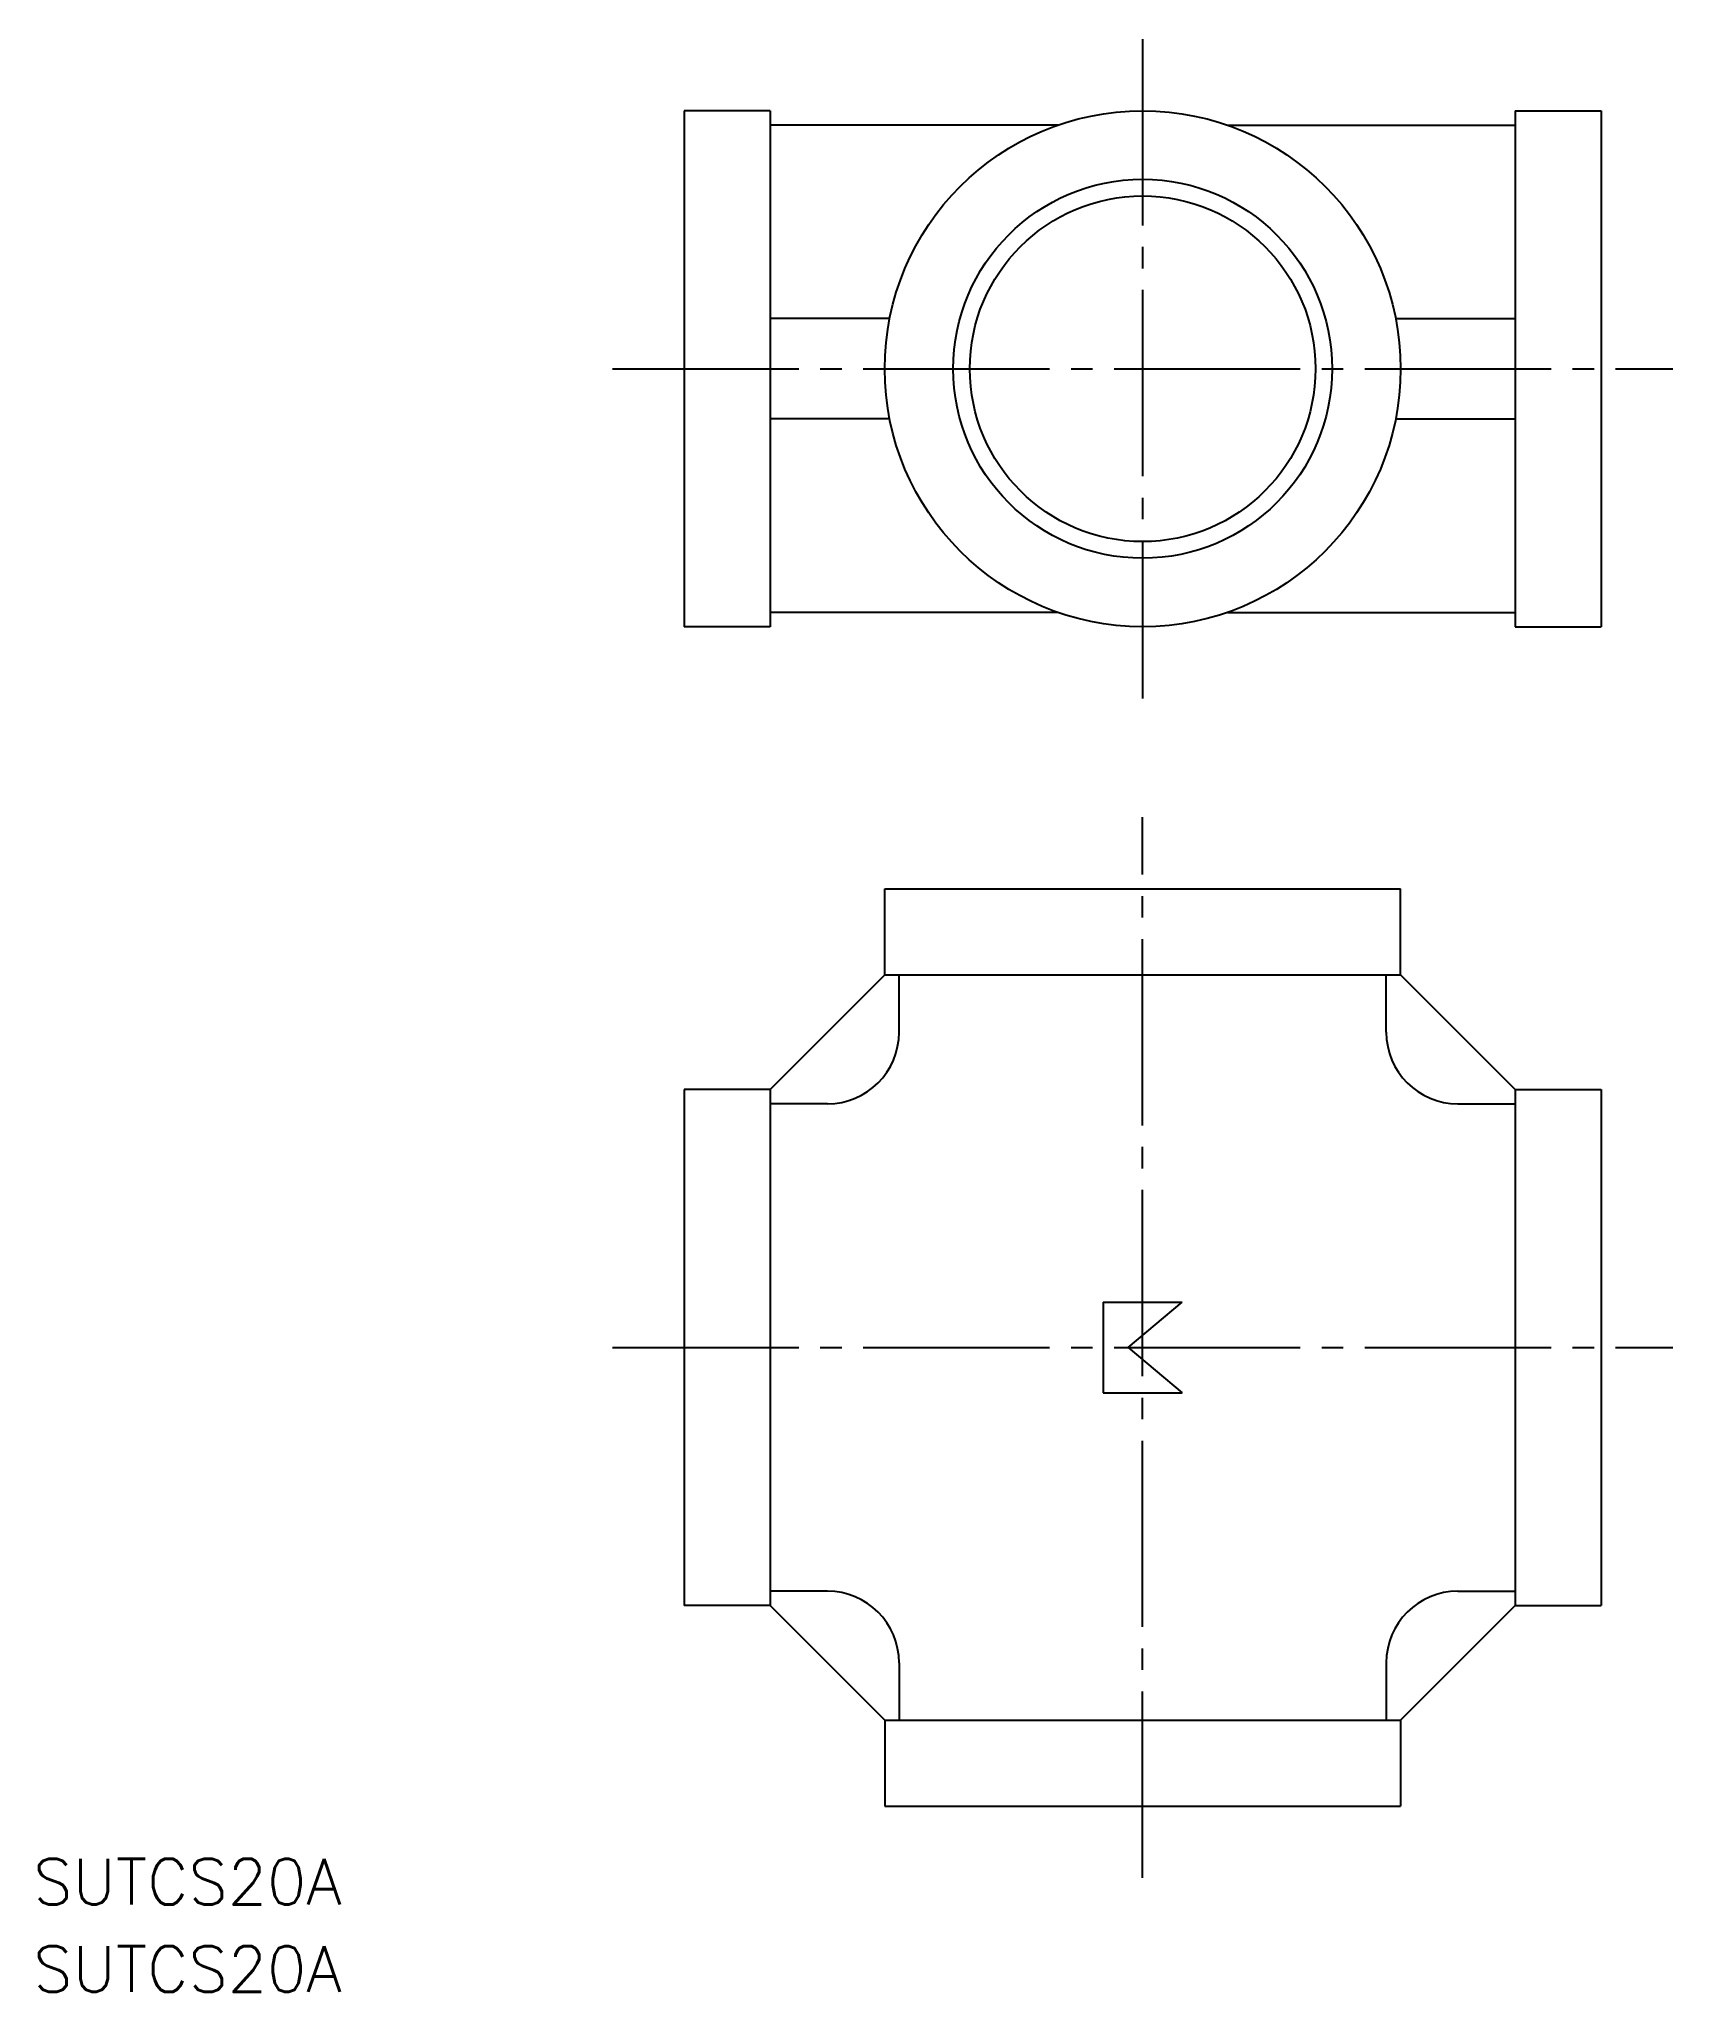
# Model space of a CAD drawing. Extents: x 47 to 161, y 151 to 287.
import ezdxf

# ---------------------------------------------------------------- set-up
doc = ezdxf.new("R2010")
doc.units = 0
doc.linetypes.add('CENTER', pattern=[17.5, 13, -1.5, 1.5, -1.5])
doc.layers.get('0').update_dxf_attribs({"linetype": 'CONTINUOUS'})
doc.layers.add('CENTER', color=1, linetype='CENTER')
doc.styles.get("Standard").update_dxf_attribs({"font": 'txt.shx', "bigfont": '@extfont2.shx'})

msp = doc.modelspace()

# ---------------------------------------------------------------- linework, layer by layer
at = {"color": 7, "linetype": 'CONTINUOUS'}
for p, q in [((92.15, 282.14), (92.15, 246.14)), ((98.15, 282.14), (92.15, 282.14)), ((98.15, 282.14), (98.15, 246.14)), ((150.15, 282.14), (156.15, 282.14)), ((150.15, 282.14), (150.15, 246.14)), ((156.15, 282.14), (156.15, 246.14)), ((118.24, 281.14), (98.15, 281.14)), ((130.07, 281.14), (150.15, 281.14)), ((106.5, 267.64), (98.15, 267.64)), ((141.81, 267.64), (150.15, 267.64)), ((106.5, 260.64), (98.15, 260.64)), ((141.81, 260.64), (150.15, 260.64)), ((118.24, 247.14), (98.15, 247.14)), ((130.07, 247.14), (150.15, 247.14)), ((98.15, 246.14), (92.15, 246.14)), ((150.15, 246.14), (156.15, 246.14)), ((106.15, 227.85), (142.15, 227.85)), ((106.15, 221.85), (106.15, 227.85)), ((142.15, 221.85), (142.15, 227.85)), ((106.15, 221.85), (98.15, 213.85)), ((106.15, 221.85), (142.15, 221.85)), ((107.15, 217.85), (107.15, 221.85)), ((141.15, 217.85), (141.15, 221.85)), ((142.15, 221.85), (150.15, 213.85)), ((92.15, 213.85), (92.15, 177.85)), ((98.15, 213.85), (92.15, 213.85)), ((98.15, 213.85), (98.15, 177.85)), ((102.15, 212.85), (98.15, 212.85)), ((146.15, 212.85), (150.15, 212.85)), ((150.15, 213.85), (156.15, 213.85)), ((150.15, 213.85), (150.15, 177.85)), ((156.15, 213.85), (156.15, 177.85)), ((121.4, 199.01), (121.4, 192.69)), ((121.4, 199.01), (126.9, 199.01)), ((123.13, 195.85), (126.9, 199.01)), ((123.13, 195.85), (126.9, 192.69)), ((121.4, 192.69), (126.9, 192.69)), ((102.15, 178.85), (98.15, 178.85)), ((146.15, 178.85), (150.15, 178.85)), ((98.15, 177.85), (92.15, 177.85)), ((106.15, 169.85), (98.15, 177.85)), ((142.15, 169.85), (150.15, 177.85)), ((150.15, 177.85), (156.15, 177.85)), ((107.15, 173.85), (107.15, 169.85)), ((141.15, 173.85), (141.15, 169.85)), ((106.15, 169.85), (106.15, 163.85)), ((106.15, 169.85), (142.15, 169.85)), ((142.15, 169.85), (142.15, 163.85)), ((106.15, 163.85), (142.15, 163.85))]:
    msp.add_line(p, q, dxfattribs=at)
for radius in [18, 13.22, 12.06]:
    msp.add_circle((124.15, 264.14), radius, dxfattribs=at)
for centre, start, end in [((102.15, 217.85), 270, 360), ((146.15, 217.85), 180, 270), ((102.15, 173.85), 0, 90), ((146.15, 173.85), 90, 180)]:
    msp.add_arc(centre, 5, start, end, dxfattribs=at)
at = {"layer": 'CENTER', "color": 1, "linetype": 'CENTER'}
for p, q in [((124.15, 287.14), (124.15, 241.14)), ((87.15, 264.14), (161.15, 264.14)), ((124.15, 158.85), (124.15, 232.85)), ((87.15, 195.85), (161.15, 195.85))]:
    msp.add_line(p, q, dxfattribs=at)

# ---------------------------------------------------------------- texts
at = {"color": 7, "linetype": 'CONTINUOUS'}
for p in [(46.73, 156.98), (46.73, 150.89)]:
    msp.add_text('SUTCS20A', height=3.2, dxfattribs=at).set_placement(p)

doc.saveas('drawing.dxf')
